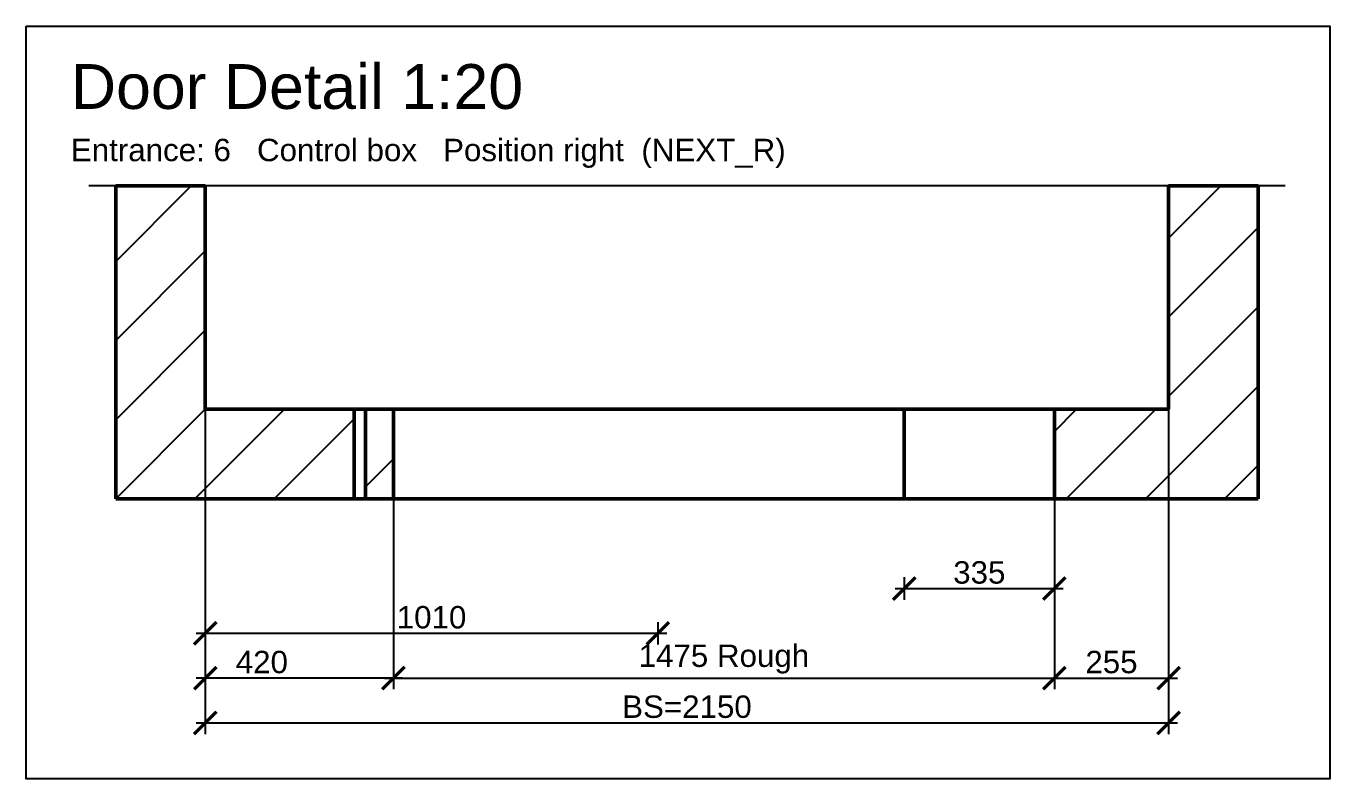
# Model space of a CAD drawing. Header units: millimetres. Extents: x -9546 to 173314, y -46180 to 27253.
# Drawn here: x -563 to 2347, y -37458 to -35778 of the extents above; entities that cross this region are included whole.
import ezdxf

# ---------------------------------------------------------------- set-up
doc = ezdxf.new("R2010")
doc.units = ezdxf.units.MM
for name, color, linetype, lineweight in [('AM_5', 3, 'Continuous', 25), ('AM_8', 1, 'Continuous', 25), ('LDCar-AM_4', 3, 'Continuous', 25), ('LDShaft-AM_0', 7, 'Continuous', 50), ('LDShaft-AM_5', 3, 'Continuous', 25)]:
    doc.layers.add(name, color=color, linetype=linetype, lineweight=lineweight)
doc.layers.add('AM_VIEWS', color=1, linetype='Continuous', lineweight=25, plot=False)
doc.styles.add('LD', font='ARIALUNI.ttf')
doc.dimstyles.new('LIFT', dxfattribs={"dimtxt": 2.5, "dimasz": 2.5, "dimexe": 1.25, "dimexo": 0, "dimgap": 0.5, "dimtad": 1, "dimdec": 0, "dimzin": 1, "dimdsep": 46, "dimtxsty": 'LD', "dimblk": 'ARCHTICK', "dimcen": 0, "dimdle": 1, "dimclrd": 3, "dimclre": 3, "dimclrt": 4, "dimadec": 0, "dimazin": 0, "dimtp": 0.1, "dimtm": 0.1, "dimtfac": 0.71, "dimtdec": 0, "dimtix": 1, "dimtmove": 0, "dimatfit": 3, "dimfxl": 1, "dimtolj": 1, "dimarcsym": 0})

# ---------------------------------------------------------------- blocks, each defined once
blk = doc.blocks.new('LD_20260611094835_00000061')
at = {"layer": 'AM_8'}
for p, q in [((-200, 330.3), (-31.5, 498.8)), ((2150, 382.2), (2266.6, 498.8)), ((2150, 205.5), (2350, 405.5)), ((-200, 153.6), (0, 353.6)), ((2150, 28.7), (2350, 228.7)), ((-200, -23.2), (0, 176.8)), ((2098.1, -200), (2350, 51.9)), ((-200, -200), (0, 0)), ((-23.2, -200), (176.8, 0)), ((1895, -49.5), (1944.5, 0)), ((1921.3, -200), (2121.3, 0)), ((153.6, -200), (332.5, -21.1)), ((357.5, -172.8), (420, -110.3)), ((2274.9, -200), (2350, -124.9)), ((330.3, -200), (332.5, -197.8))]:
    blk.add_line(p, q, dxfattribs=at)
blk = doc.blocks.new('LD_20260611094835_00000062')
at = {"layer": 'LDShaft-AM_0'}
for p, q in [((0, 498.794), (-200, 498.794)), ((-200, 498.794), (-200, -200)), ((0, 498.794), (0, 0)), ((0, 0), (0, 498.794)), ((2150, 0), (2150, 498.794)), ((2150, 498.794), (2150, 0)), ((2350, 498.794), (2150, 498.794)), ((2350, -200), (2350, 498.794)), ((0, 0), (2150, 0)), ((332.5, 0), (0, 0)), ((357.5, 0), (332.5, 0)), ((332.5, -200), (332.5, 0)), ((420, 0), (357.5, 0)), ((357.5, 0), (357.5, -200)), ((1560, 0), (420, 0)), ((420, -200), (420, 0)), ((1895, 0), (1560, 0)), ((1560, -200), (1560, 0)), ((2150, 0), (1895, 0)), ((1895, 0), (1895, -200)), ((-200, -200), (0, -200)), ((0, -200), (332.5, -200)), ((332.5, -200), (357.5, -200)), ((357.5, -200), (420, -200)), ((420, -200), (1560, -200)), ((1560, -200), (1895, -200)), ((1895, -200), (2150, -200)), ((2150, -200), (2350, -200))]:
    blk.add_line(p, q, dxfattribs=at)
blk = doc.blocks.new('_ArchTick')
at = {"color": 0, "linetype": 'ByBlock', "const_width": 0.15}
blk.add_lwpolyline([(-0.5, -0.5), (0.5, 0.5)], dxfattribs=at)
blk = doc.blocks.new('*D2652')
at = {"layer": 'Defpoints', "color": 0, "transparency": 16777216}
for p in [(-162.8, -36633.1), (1987.2, -36633.1), (1987.2, -37333.1)]:
    blk.add_point(p, dxfattribs=at)
at = {"layer": 'LDShaft-AM_5', "color": 3, "lineweight": -2, "transparency": 16777216}
for p, q in [((-162.8, -36633.1), (-162.8, -37358.1)), ((1987.2, -36633.1), (1987.2, -37358.1)), ((-182.8, -37333.1), (2007.2, -37333.1))]:
    blk.add_line(p, q, dxfattribs=at)
at = {"layer": 'LDShaft-AM_5', "color": 3, "lineweight": -2, "transparency": 16777216, "xscale": 50, "yscale": 50, "zscale": 50, "rotation": 180}
blk.add_blockref('_ArchTick', (-162.8, -37333.1), dxfattribs=at)
at = {"layer": 'LDShaft-AM_5', "color": 3, "lineweight": -2, "transparency": 16777216, "xscale": 50, "yscale": 50, "zscale": 50}
blk.add_blockref('_ArchTick', (1987.2, -37333.1), dxfattribs=at)
at = {"layer": 'LDShaft-AM_5', "color": 4, "transparency": 16777216, "insert": (912.2, -37297.2), "char_height": 50, "attachment_point": 5, "style": 'LD'}
blk.add_mtext('\\A1;BS=2150', dxfattribs=at)
blk = doc.blocks.new('*D2653')
at = {"layer": 'Defpoints', "color": 0, "transparency": 16777216}
for p in [(-162.8, -37108.1), (847.2, -37108.1), (847.2, -37133.1)]:
    blk.add_point(p, dxfattribs=at)
at = {"layer": 'LDShaft-AM_5', "color": 3, "lineweight": -2, "transparency": 16777216}
for p, q in [((-162.8, -37108.1), (-162.8, -37158.1)), ((847.2, -37108.1), (847.2, -37158.1)), ((-182.8, -37133.1), (867.2, -37133.1))]:
    blk.add_line(p, q, dxfattribs=at)
at = {"layer": 'LDShaft-AM_5', "color": 3, "lineweight": -2, "transparency": 16777216, "xscale": 50, "yscale": 50, "zscale": 50, "rotation": 180}
blk.add_blockref('_ArchTick', (-162.8, -37133.1), dxfattribs=at)
at = {"layer": 'LDShaft-AM_5', "color": 3, "lineweight": -2, "transparency": 16777216, "xscale": 50, "yscale": 50, "zscale": 50}
blk.add_blockref('_ArchTick', (847.2, -37133.1), dxfattribs=at)
at = {"layer": 'LDShaft-AM_5', "color": 4, "transparency": 16777216, "insert": (342.2, -37097.5), "char_height": 50, "attachment_point": 5, "style": 'LD'}
blk.add_mtext('\\A1;1010', dxfattribs=at)
blk = doc.blocks.new('*D2654')
at = {"layer": 'Defpoints', "color": 0, "transparency": 16777216}
for p in [(-162.8, -36633.1), (257.2, -36833.1), (257.2, -37233.1)]:
    blk.add_point(p, dxfattribs=at)
at = {"layer": 'LDShaft-AM_5', "color": 3, "lineweight": -2, "transparency": 16777216}
for p, q in [((-162.8, -36633.1), (-162.8, -37258.1)), ((257.2, -36833.1), (257.2, -37258.1)), ((277.2, -37233.1), (-182.8, -37233.1))]:
    blk.add_line(p, q, dxfattribs=at)
at = {"layer": 'LDShaft-AM_5', "color": 3, "lineweight": -2, "transparency": 16777216, "xscale": 50, "yscale": 50, "zscale": 50, "rotation": 180}
blk.add_blockref('_ArchTick', (-162.8, -37233.1), dxfattribs=at)
at = {"layer": 'LDShaft-AM_5', "color": 3, "lineweight": -2, "transparency": 16777216, "xscale": 50, "yscale": 50, "zscale": 50}
blk.add_blockref('_ArchTick', (257.2, -37233.1), dxfattribs=at)
at = {"layer": 'LDShaft-AM_5', "color": 4, "transparency": 16777216, "insert": (-36.6, -37197.5), "char_height": 50, "attachment_point": 5, "style": 'LD'}
blk.add_mtext('\\A1;420', dxfattribs=at)
blk = doc.blocks.new('*D2655')
at = {"layer": 'Defpoints', "color": 0, "transparency": 16777216}
for p in [(1987.2, -36633.1), (1732.2, -36833.1), (1987.2, -37233.1)]:
    blk.add_point(p, dxfattribs=at)
at = {"layer": 'LDShaft-AM_5', "color": 3, "lineweight": -2, "transparency": 16777216}
for p, q in [((1987.2, -36633.1), (1987.2, -37258.1)), ((1732.2, -36833.1), (1732.2, -37258.1)), ((1712.2, -37233.1), (2007.2, -37233.1))]:
    blk.add_line(p, q, dxfattribs=at)
at = {"layer": 'LDShaft-AM_5', "color": 3, "lineweight": -2, "transparency": 16777216, "xscale": 50, "yscale": 50, "zscale": 50, "rotation": 180}
blk.add_blockref('_ArchTick', (1732.2, -37233.1), dxfattribs=at)
at = {"layer": 'LDShaft-AM_5', "color": 3, "lineweight": -2, "transparency": 16777216, "xscale": 50, "yscale": 50, "zscale": 50}
blk.add_blockref('_ArchTick', (1987.2, -37233.1), dxfattribs=at)
at = {"layer": 'LDShaft-AM_5', "color": 4, "transparency": 16777216, "insert": (1859.7, -37197.5), "char_height": 50, "attachment_point": 5, "style": 'LD'}
blk.add_mtext('\\A1;255', dxfattribs=at)
blk = doc.blocks.new('*D2656')
at = {"layer": 'Defpoints', "color": 0, "transparency": 16777216}
for p in [(257.2, -36833.1), (1732.2, -36833.1), (1732.2, -37233.1)]:
    blk.add_point(p, dxfattribs=at)
at = {"layer": 'LDShaft-AM_5', "color": 3, "lineweight": -2, "transparency": 16777216}
for p, q in [((257.2, -36833.1), (257.2, -37258.1)), ((1732.2, -36833.1), (1732.2, -37258.1)), ((237.2, -37233.1), (1752.2, -37233.1))]:
    blk.add_line(p, q, dxfattribs=at)
at = {"layer": 'LDShaft-AM_5', "color": 3, "lineweight": -2, "transparency": 16777216, "xscale": 50, "yscale": 50, "zscale": 50, "rotation": 180}
blk.add_blockref('_ArchTick', (257.2, -37233.1), dxfattribs=at)
at = {"layer": 'LDShaft-AM_5', "color": 3, "lineweight": -2, "transparency": 16777216, "xscale": 50, "yscale": 50, "zscale": 50}
blk.add_blockref('_ArchTick', (1732.2, -37233.1), dxfattribs=at)
at = {"layer": 'LDShaft-AM_5', "color": 4, "transparency": 16777216, "insert": (994.7, -37190.6), "char_height": 50, "attachment_point": 5, "style": 'LD'}
blk.add_mtext('\\A1;1475 Rough ', dxfattribs=at)
blk = doc.blocks.new('*D2657')
at = {"layer": 'AM_5', "color": 3, "lineweight": -2, "transparency": 16777216}
for p, q in [((1397.2, -37008.1), (1397.2, -37058.1)), ((1732.2, -37008.1), (1732.2, -37058.1)), ((1377.2, -37033.1), (1752.2, -37033.1))]:
    blk.add_line(p, q, dxfattribs=at)
at = {"layer": 'Defpoints', "color": 0, "transparency": 16777216}
for p in [(1397.2, -37008.1), (1732.2, -37008.1), (1732.2, -37033.1)]:
    blk.add_point(p, dxfattribs=at)
at = {"layer": 'AM_5', "color": 3, "lineweight": -2, "transparency": 16777216, "xscale": 50, "yscale": 50, "zscale": 50, "rotation": 180}
blk.add_blockref('_ArchTick', (1397.2, -37033.1), dxfattribs=at)
at = {"layer": 'AM_5', "color": 3, "lineweight": -2, "transparency": 16777216, "xscale": 50, "yscale": 50, "zscale": 50}
blk.add_blockref('_ArchTick', (1732.2, -37033.1), dxfattribs=at)
at = {"layer": 'AM_5', "color": 4, "transparency": 16777216, "insert": (1564.7, -36997.5), "char_height": 50, "attachment_point": 5, "style": 'LD'}
blk.add_mtext('\\A1;335', dxfattribs=at)
blk = doc.blocks.new('LD_20260611094835_00000066')
at = {"layer": 'LDCar-AM_4'}
blk.add_line((2410, 498.794), (-260, 498.794), dxfattribs=at)

msp = doc.modelspace()

# ---------------------------------------------------------------- linework, layer by layer
at = {"layer": 'AM_VIEWS'}
msp.add_lwpolyline([(-562.8, -35777.6), (2347.2, -35777.6), (2347.2, -37458.1), (-562.8, -37458.1)], close=True, dxfattribs=at)

# ---------------------------------------------------------------- block references
for name in ['LD_20260611094835_00000066', 'LD_20260611094835_00000061', 'LD_20260611094835_00000062']:
    msp.add_blockref(name, (-162.8, -36633.1))

# ---------------------------------------------------------------- texts
at = {"layer": 'LDShaft-AM_0', "insert": (-462.8, -36094.3), "char_height": 100, "attachment_point": 7, "style": 'LD'}
msp.add_mtext('\\fArial Unicode MS|b0|i0;\\l\\C256;Door Detail 1:20\\P\\H0.5x;\\SEntrance: 6   Control box   Position right  (NEXT_R)', dxfattribs=at)

# ---------------------------------------------------------------- dimensions: what is measured, and where the dimension line sits
at = {"layer": 'AM_5'}
dim = msp.add_linear_dim(base=(1732.2, -37033.1), p1=(1397.2, -37008.1), p2=(1732.2, -37008.1), dimstyle='LIFT', override={"dimscale": 20, "dimtxt": 2.5, "dimtix": 1}, dxfattribs=at)
dim.commit()
dim.dimension.update_dxf_attribs({"geometry": '*D2657', "text_midpoint": (1564.7, -36997.5)})
at = {"layer": 'LDShaft-AM_5'}
for base, p1, p2, text, picture, middle in [((1987.2, -37333.1), (-162.8, -36633.1), (1987.2, -36633.1), 'BS=<>', '*D2652', (912.2, -37297.2)), ((1732.2, -37233.1), (257.2, -36833.1), (1732.2, -36833.1), '<> Rough ', '*D2656', (994.7, -37190.6))]:
    dim = msp.add_linear_dim(base=base, p1=p1, p2=p2, text=text, dimstyle='LIFT', override={"dimscale": 20, "dimtxt": 2.5, "dimtix": 1}, dxfattribs=at)
    dim.commit()
    dim.dimension.update_dxf_attribs({"geometry": picture, "text_midpoint": middle})
for base, p1, p2, override, picture, middle in [((257.2, -37233.1), (-162.8, -36633.1), (257.2, -36833.1), {"dimscale": 20, "dimtxt": 2.5, "dimjust": 1, "dimtix": 0}, '*D2654', (-36.6, -37197.5)), ((1987.2, -37233.1), (1732.2, -36833.1), (1987.2, -36633.1), {"dimscale": 20, "dimtxt": 2.5, "dimtix": 1}, '*D2655', (1859.7, -37197.5)), ((847.2, -37133.1), (-162.8, -37108.1), (847.2, -37108.1), {"dimscale": 20, "dimtxt": 2.5, "dimtix": 1}, '*D2653', (342.2, -37097.5))]:
    dim = msp.add_linear_dim(base=base, p1=p1, p2=p2, dimstyle='LIFT', override=override, dxfattribs=at)
    dim.commit()
    dim.dimension.update_dxf_attribs({"geometry": picture, "text_midpoint": middle})

doc.saveas('drawing.dxf')
